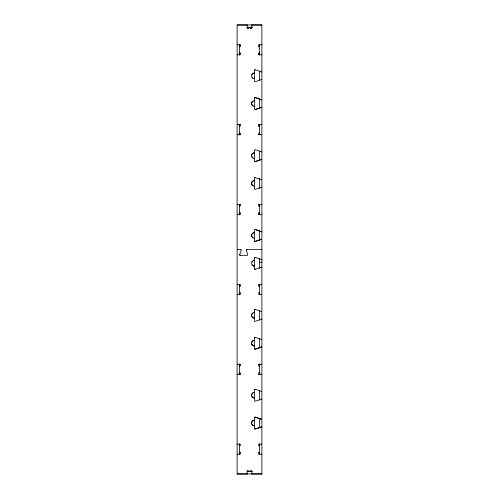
<?xml version="1.0" encoding="UTF-8"?>
<svg xmlns="http://www.w3.org/2000/svg" width="499" height="499" viewBox="0 0 499 499"><rect width="100%" height="100%" fill="white"/><g stroke="black" fill="none" stroke-linecap="round" stroke-linejoin="round"><path stroke-width="0.75" d="M261.881 261.913L261.881 262.368L259.486 262.393L259.486 261.913M237.119 249.488L240.424 249.488A0.798 0.798 0 0 1 241.185 250.517L239.726 254.478L239.975 255.32L247.46 255.32A0.798 0.798 0 0 0 247.71 254.478L246.213 250.336L246.83 249.506L261.881 249.488M254.789 337.312L254.559 337.586A0.78 0.78 0 0 0 254.428 338.023L254.428 348.408M254.559 389.663L254.933 389.314M254.658 417.301L254.559 417.47A0.78 0.78 0 0 0 254.428 417.906M254.658 389.532L255.226 389.257L261.769 391.528M254.658 417.339L255.226 417.064L261.769 419.378M253.093 73.284L252.706 73.54A2.788 2.788 0 0 0 254.428 78.536M253.093 260.858L252.706 261.108A2.788 2.788 0 0 0 254.428 266.11A2.801 2.794 0 0 1 252.101 264.844M254.933 177.476L254.559 177.825A0.78 0.78 0 0 0 254.428 178.262L254.428 188.647M254.789 177.594L261.881 179.746M261.881 79.428A0.786 0.786 0 0 0 261.651 79.466L255.226 81.755A0.798 0.798 0 0 1 254.421 80.95L254.428 70.534A0.78 0.78 0 0 1 255.207 69.748L261.651 71.981A0.798 0.798 0 0 0 261.881 72.018M254.421 108.713A0.798 0.798 0 0 0 255.226 109.524L261.881 107.279M255.226 109.562L261.763 107.291M255.076 161.582L261.881 159.356M255.226 161.632L261.651 159.387M254.421 188.634A0.805 0.805 0 0 0 255.076 189.433L261.707 187.137M254.421 240.668A0.805 0.805 0 0 0 255.076 241.46L261.651 239.227L255.076 241.504A0.805 0.805 0 0 1 254.421 240.705L254.428 230.295A0.78 0.78 0 0 1 255.207 229.509L261.881 231.817M254.428 258.102L254.428 268.524A0.798 0.798 0 0 0 255.226 269.323L261.651 267.034A0.786 0.786 0 0 1 261.881 267.046M261.651 346.917L255.083 349.15A0.805 0.805 0 0 1 254.658 348.932M255.226 349.206L261.707 346.899M254.559 389.619A0.78 0.78 0 0 0 254.428 390.056L254.428 400.479A0.805 0.805 0 0 0 255.083 401.265L261.881 398.994M254.933 337.28L261.707 339.488M261.881 426.764L255.083 429.071A0.805 0.805 0 0 1 254.421 428.236M261.707 426.826L255.083 429.034M261.881 151.939A0.798 0.798 0 0 1 261.651 151.902L255.226 149.613L254.559 150.018A0.78 0.78 0 0 0 254.428 150.455M255.083 417.12L261.651 419.353M261.825 319.073L261.881 319.073A0.767 0.767 0 0 0 261.651 319.104L255.226 321.4A0.798 0.798 0 0 1 254.428 320.589L254.428 310.172A0.78 0.78 0 0 1 255.207 309.392L261.707 311.682M237.119 25.006L247.167 25.006M251.827 25.006L261.881 25.006M247.167 27.345L252.519 27.345M247.167 28.069L248.77 28.069M250.23 28.069L251.827 28.069M237.119 44.767L240.312 44.81M261.881 44.767L258.688 44.767L258.688 46.407L259.486 46.407L258.688 46.363M240.312 46.363L239.514 46.363L240.312 46.407L240.312 44.767M240.312 53.15L239.514 53.15L240.312 53.193L240.312 54.79L237.119 54.747M258.688 53.15L259.486 53.15L258.688 53.193L258.688 54.79M258.688 54.747L261.881 54.747M237.119 124.644L240.312 124.644L240.312 126.284L239.514 126.247M258.688 126.284L258.688 124.644L261.881 124.644M239.033 124.688L240.312 124.688M258.688 124.688L259.967 124.688M258.688 126.247L259.486 126.284M239.514 133.077L240.312 133.033L240.312 134.674L239.033 134.674M259.486 133.077L258.688 133.033L258.688 134.674L259.967 134.674M237.119 134.63L240.312 134.63M258.688 134.63L261.881 134.63M237.119 204.528L240.312 204.571M258.688 204.571L261.881 204.528M239.514 206.168L240.312 206.124L240.312 204.528M259.486 206.124L258.688 206.168L258.688 204.528M240.312 212.917L239.514 212.917L240.312 212.954L240.312 214.551L237.119 214.514M258.688 212.917L259.486 212.917L258.688 212.954L258.688 214.551M258.688 214.514L261.881 214.514M237.119 284.405L240.312 284.449L240.312 286.046L239.514 286.046M261.881 284.411L258.688 284.449L258.688 286.046L259.486 286.046M239.514 286.008L240.312 286.008M258.688 286.008L259.486 286.008M239.514 292.794L240.312 292.838M259.486 292.838L258.688 292.794L258.688 294.435L261.881 294.391M237.119 294.391L240.312 294.435L240.312 292.794M237.119 364.289L240.312 364.289L240.312 365.929L239.514 365.929M261.881 364.289L258.688 364.289L258.688 365.929L259.486 365.886M239.033 364.332L240.312 364.332M258.688 364.332L259.967 364.332M239.514 372.716L240.312 372.678L240.312 374.312L239.033 374.312M259.486 372.678L258.688 372.716L258.688 374.312L259.967 374.312M237.119 374.275L240.312 374.275M258.688 374.275L261.881 374.275M237.119 444.172L240.312 444.21L240.312 445.813L239.514 445.769M261.881 444.172L258.688 444.172L258.688 445.813L259.486 445.769M239.514 452.556L240.312 452.556L240.312 454.196L237.119 454.152M259.486 452.556L258.688 452.556L258.688 454.196L261.881 454.152M239.514 452.599L240.312 452.599M258.688 452.599L259.486 452.599M247.173 470.856L248.77 470.813L248.77 471.655L250.23 471.611L250.23 470.813M250.23 470.856L251.833 470.813L251.833 474.05L261.881 474.006M247.167 471.505L252.519 471.505M237.119 473.925L261.881 473.9M247.173 474.006L237.119 474.05L237.119 24.95L261.881 24.95L261.881 474.05M261.825 231.817L255.226 229.534M240.424 249.488L241.067 249.812M254.428 108.763L254.428 98.34A0.78 0.78 0 0 1 255.207 97.555L261.707 99.85M254.428 98.384A0.78 0.78 0 0 1 255.207 97.598L261.651 99.825M261.881 259.63A0.798 0.798 0 0 1 261.651 259.592L255.226 257.347A0.78 0.78 0 0 0 254.428 258.145M239.688 254.658L239.844 255.189A0.792 0.792 0 0 0 240.306 255.488M261.651 259.555L261.651 259.586A0.798 0.798 0 0 0 261.881 259.586M259.486 44.76L259.486 55.202M259.486 71.12L259.486 80.539M259.486 98.272L259.486 108.807M259.486 124.301L259.486 135.011M259.486 151.004L259.486 160.422M259.486 178.149L259.486 188.684M259.486 204.415L259.486 214.894M259.486 230.781L259.486 240.306M259.486 258.501L259.486 268.568M259.486 284.062L259.486 294.847M259.486 310.765L259.486 320.183M259.486 338.409L259.486 347.996M259.486 363.946L259.486 374.655M259.486 390.648L259.486 400.067M259.486 418.293L259.486 427.88M259.486 443.705L259.486 454.209M255.226 269.285L255.226 269.323A0.798 0.798 0 0 1 254.421 268.474M254.428 150.411L254.428 160.84A0.805 0.805 0 0 0 255.076 161.62M254.428 417.863L254.428 428.292M251.827 24.95L251.827 28.112L250.23 28.112L250.23 27.27L248.77 27.27L248.77 28.112L247.167 28.112L247.167 24.95M247.173 470.813L247.173 474.05M239.514 44.76L239.514 55.133M239.514 124.538L239.514 135.086M239.514 204.415L239.514 214.963M239.514 284.299L239.514 294.847M239.514 363.946L239.514 374.655M239.514 443.705L239.514 454.209M254.428 232.709A2.801 2.801 0 0 0 252.082 237.037A2.807 2.807 0 0 0 253.093 237.967M254.428 238.279A2.801 2.801 0 0 1 251.839 234.405M254.428 232.677A2.801 2.801 0 0 0 252.706 233.27A2.807 2.807 0 0 0 252.082 233.956M254.428 180.632A2.801 2.801 0 0 0 252.082 184.961A2.807 2.807 0 0 0 253.093 185.89M254.428 186.208A2.801 2.801 0 0 1 251.839 182.335M254.428 180.607A2.801 2.801 0 0 0 253.093 180.944A2.807 2.807 0 0 0 252.082 181.886M254.428 158.401A2.794 2.794 0 0 1 251.627 155.607A2.794 2.794 0 0 1 254.421 152.813A2.801 2.801 0 0 0 253.093 153.168A2.807 2.807 0 0 0 252.082 154.097A2.801 2.801 0 0 0 252.082 157.154A2.807 2.807 0 0 0 253.093 158.083M254.428 106.349A2.788 2.788 0 0 1 251.633 103.561A2.788 2.788 0 0 1 254.421 100.767M252.874 73.428A2.788 2.788 0 0 1 254.421 72.96M254.428 70.571A0.78 0.78 0 0 1 255.207 69.785M246.369 249.812A0.798 0.798 0 0 1 246.83 249.506M253.093 78.2A2.807 2.807 0 0 1 252.082 77.27M251.839 74.657A2.807 2.807 0 0 1 252.868 73.403M253.093 106.013A2.807 2.807 0 0 1 252.082 105.083A2.801 2.801 0 0 1 252.082 102.021M252.082 102.002A2.807 2.807 0 0 1 253.093 101.072M254.428 425.853A2.801 2.801 0 0 1 253.093 425.516M253.355 425.641A2.788 2.788 0 0 1 251.845 421.992M253.093 420.613A2.788 2.788 0 0 1 254.421 420.277A2.801 2.801 0 0 0 252.082 424.58A2.807 2.807 0 0 0 253.093 425.535M254.428 398.04A2.801 2.801 0 0 1 253.093 397.703A2.807 2.807 0 0 1 252.082 396.799A2.801 2.801 0 0 1 254.428 392.445M254.428 392.47A2.801 2.801 0 0 0 253.093 392.807A2.807 2.807 0 0 0 252.082 393.736M255.083 349.194A0.805 0.805 0 0 1 254.421 348.396M254.428 345.969A2.801 2.801 0 0 1 252.082 341.647A2.807 2.807 0 0 1 253.093 340.717M254.428 340.374A2.801 2.801 0 0 0 252.874 340.848A2.794 2.794 0 0 0 252.107 344.753M254.428 337.985A0.78 0.78 0 0 1 254.559 337.549M254.428 345.988A2.794 2.794 0 0 1 253.093 345.651A2.807 2.807 0 0 1 252.082 344.722M254.428 312.567A2.801 2.794 0 0 0 252.874 313.041A2.788 2.788 0 0 0 252.107 316.946A2.807 2.807 0 0 0 253.093 317.844A2.788 2.788 0 0 0 254.428 318.181A2.801 2.794 0 0 1 252.082 313.84A2.807 2.807 0 0 1 253.093 312.91M254.428 310.216A0.78 0.78 0 0 1 255.207 309.43M254.428 260.497A2.801 2.794 0 0 0 252.874 260.965A2.807 2.807 0 0 0 251.845 262.224M253.355 397.828A2.788 2.788 0 0 1 251.845 394.185M252.082 421.53A2.807 2.807 0 0 1 253.093 420.601"/></g></svg>
